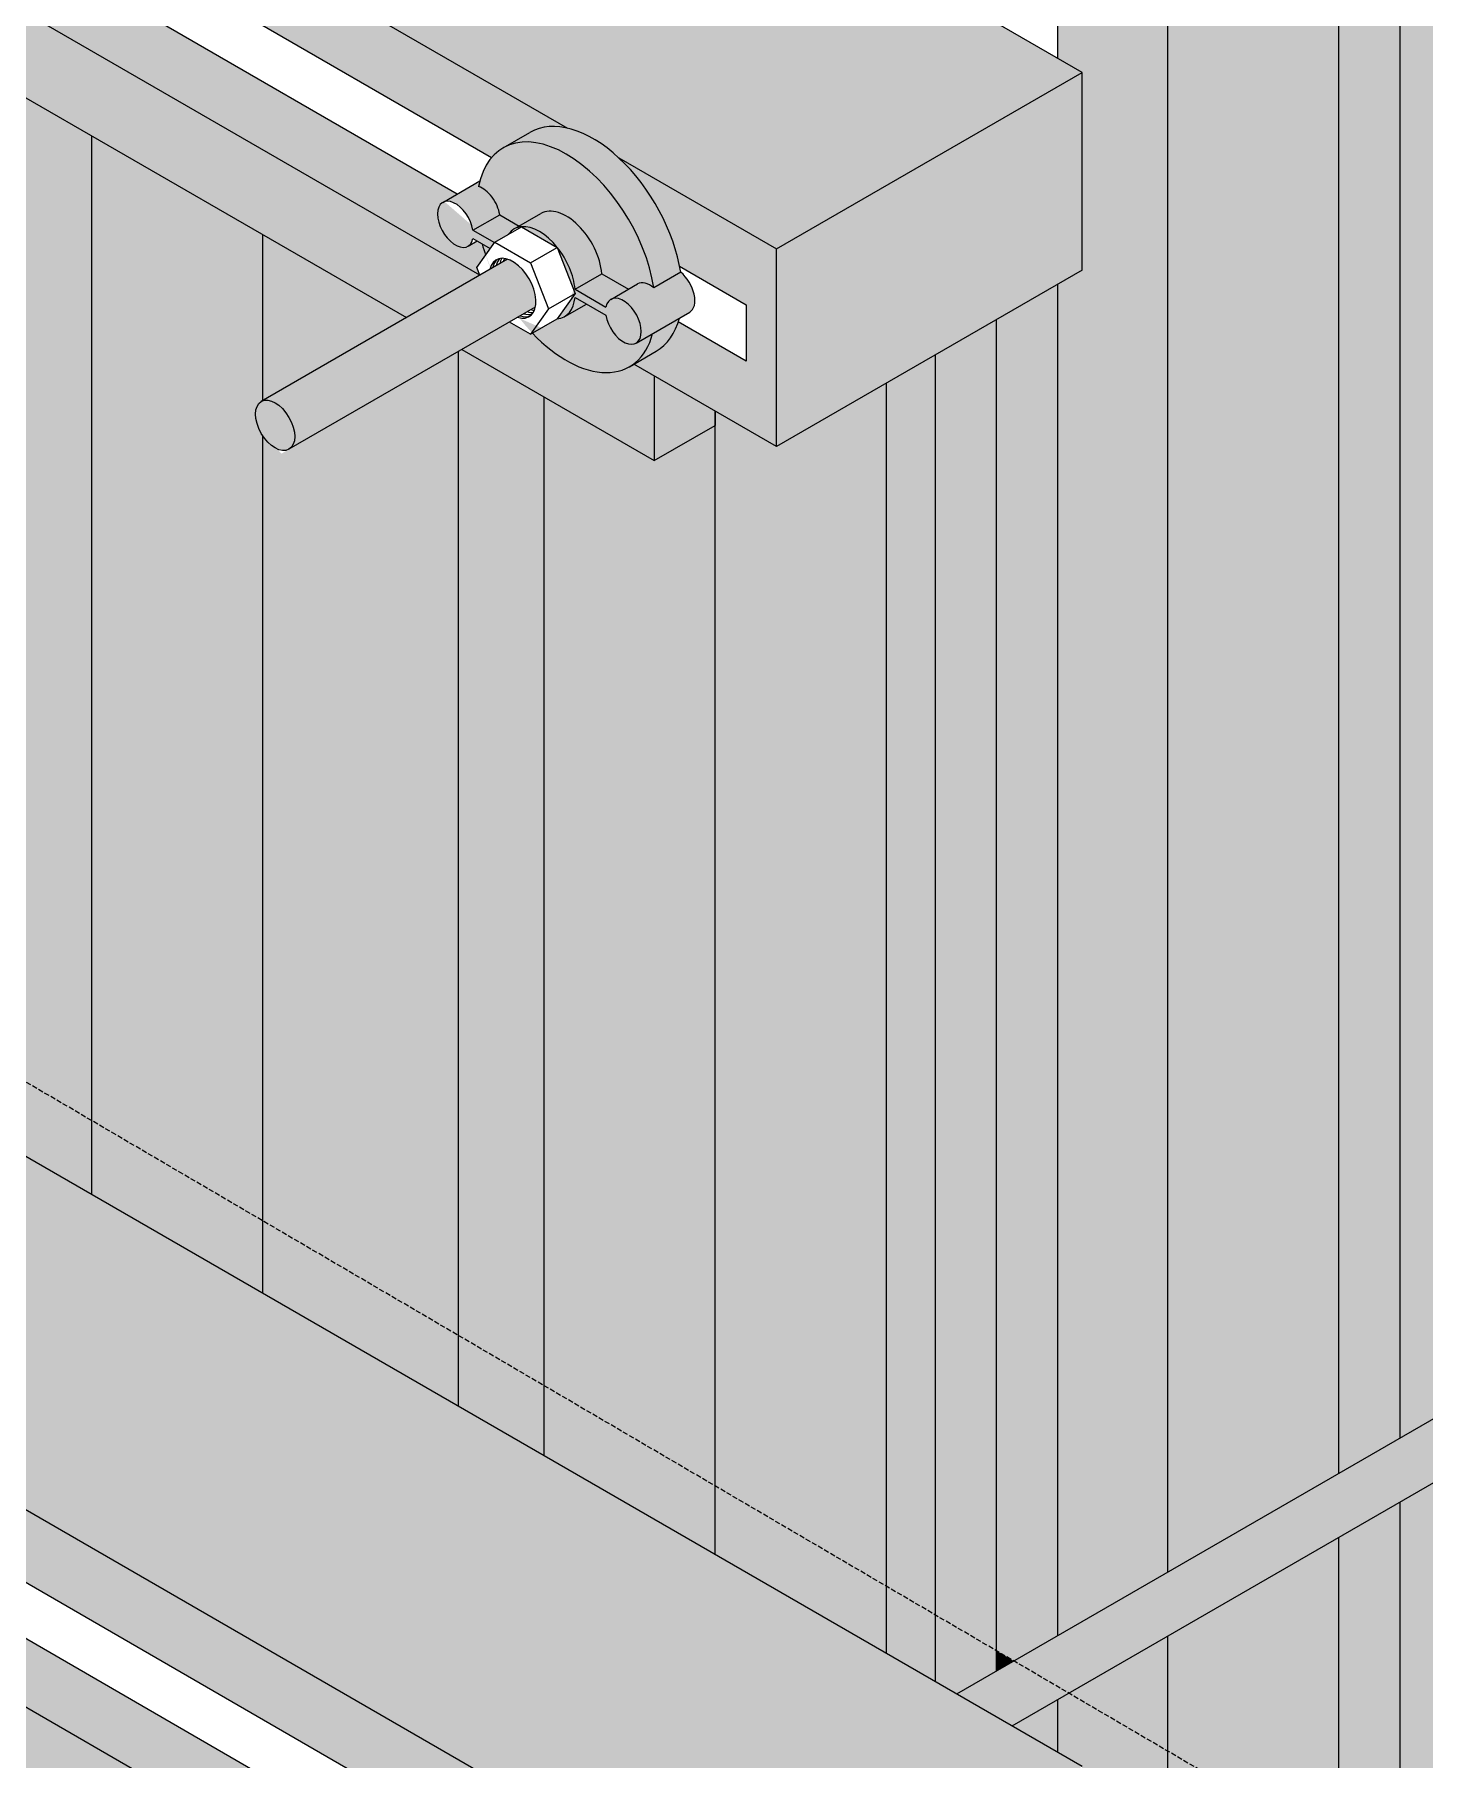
# Model space of a CAD drawing. Extents: x -23436 to 4767, y -3862 to 10024.
# Drawn here: x -14726.9 to -14658, y 8160.1 to 8245.6 of the extents above; entities that cross this region are included whole.
import ezdxf

# ---------------------------------------------------------------- set-up
doc = ezdxf.new("R2010")
doc.units = 0
doc.linetypes.add('CABLIN', pattern=[0.35, 0.25, -0.1])
doc.layers.get('0').update_dxf_attribs({"lineweight": 13})
for name, color, linetype in [('3D.', 254, 'Continuous'), ('Hachura', 252, 'CABLIN'), ('Reaproveitamento', 252, 'Continuous')]:
    doc.layers.add(name, color=color, linetype=linetype)
doc.layers.add('Escora de Viga', color=250, linetype='Continuous', lineweight=20)
doc.layers.add('Madeira', color=100, linetype='Continuous', lineweight=13)

msp = doc.modelspace()

# ---------------------------------------------------------------- hatches: boundary and pattern name
at = {"layer": '3D.'}
h = msp.add_hatch(color=9, dxfattribs=at)
edge = h.paths.add_edge_path()
edge.add_line((-14811.97781591334, 8322.829216161235), (-14827.13326047956, 8314.079216161235))
edge.add_line((-14827.13326047956, 8314.079216161235), (-14819.3119488581, 8309.56357979114))
edge.add_ellipse((-14818.03999373993, 8303.929216161227), major_axis=(-3.132520536443655, 5.425684724873319), ratio=0.5773502691896255, start_angle=298.3144101119618, end_angle=331.68558988805887, ccw=False)
edge.add_ellipse((-14818.03999373993, 8303.929216161227), major_axis=(-3.132520536443655, 5.425684724873319), ratio=0.5773502691896255, start_angle=236.2930856372678, end_angle=298.3144101119618)
edge.add_line((-14816.76803862189, 8308.094852531432), (-14759.90260615847, 8275.263579791137))
edge.add_ellipse((-14758.63065104037, 8269.629216161326), major_axis=(-3.132520536443655, 5.425684724873319), ratio=0.5773502691896255, start_angle=298.3144101119219, end_angle=331.68558988803625, ccw=False)
edge.add_ellipse((-14758.63065104037, 8269.629216161326), major_axis=(-3.132520536443655, 5.425684724873319), ratio=0.5773502691896255, start_angle=236.2930856372692, end_angle=298.3144101119219)
edge.add_line((-14757.35869592197, 8273.794852531531), (-14700.49326345879, 8240.963579791134))
edge.add_ellipse((-14699.22130834057, 8235.329216161337), major_axis=(-3.132520536443655, 5.425684724873319), ratio=0.5773502691896255, start_angle=298.3144101118969, end_angle=331.68558988821826, ccw=False)
edge.add_ellipse((-14699.22130834057, 8235.329216161337), major_axis=(-3.132520536443655, 5.425684724873319), ratio=0.5773502691896255, start_angle=236.2930856372643, end_angle=298.3144101118969)
edge.add_line((-14697.94935322263, 8239.494852531427), (-14690.12804160082, 8234.979216161331))
edge.add_line((-14690.12804160082, 8234.979216161331), (-14674.97259703478, 8243.72921616123))
edge.add_line((-14674.97259703478, 8243.72921616123), (-14811.97781591334, 8322.829216161235))
h = msp.add_hatch(color=9, dxfattribs=at)
edge = h.paths.add_edge_path(flags=17)
edge.add_ellipse((-14758.63065104037, 8269.629216161326), major_axis=(-3.132520536443653, 5.425684724873324), ratio=0.5773502691896261, start_angle=240.0280419755356, end_angle=298.31441011184785, ccw=False)
edge.add_line((-14754.35211008789, 8268.485376481522), (-14704.25255543135, 8239.508628381229))
edge.add_ellipse((-14700.5503242488, 8234.561908469028), major_axis=(3.132520536443653, -5.425684724873324), ratio=0.5773502691896261, start_angle=180.0000000000067, end_angle=191.6896421900221, ccw=False)
edge.add_line((-14703.68284478517, 8239.987593193831), (-14702.35382887723, 8240.75490088614))
edge.add_ellipse((-14699.22130834057, 8235.329216161337), major_axis=(-3.132520536443653, 5.425684724873324), ratio=0.5773502691896261, start_angle=331.6855898881364, end_angle=360, ccw=False)
edge.add_line((-14700.49326345879, 8240.963579791134), (-14757.3586959222, 8273.794852531531))
h = msp.add_hatch(color=9, dxfattribs=at)
edge = h.paths.add_edge_path()
edge.add_ellipse((-14758.63065104037, 8269.629216161326), major_axis=(-3.132520536443653, 5.425684724873324), ratio=0.5773502691896261, start_angle=180.0000000000026, end_angle=208.2575950046181, ccw=False)
edge.add_line((-14755.49813050365, 8264.203531436333), (-14756.60913444597, 8263.562093011426))
edge.add_line((-14756.60913444597, 8263.562093011426), (-14704.83654707515, 8233.67117575613))
edge.add_line((-14704.83654707515, 8233.67117575613), (-14704.83385476111, 8233.672730164531))
edge.add_line((-14704.83385476111, 8233.672730164531), (-14704.98037727574, 8234.050370007333))
edge.add_line((-14704.98037727574, 8234.050370007333), (-14704.54794331147, 8234.665572070126))
edge.add_ellipse((-14700.5503242488, 8234.561908469028), major_axis=(3.132520536443653, -5.425684724873324), ratio=0.5773502691896261, start_angle=244.8768740700738, end_angle=250.5264724854344, ccw=False)
edge.add_line((-14704.71645879665, 8235.227996602322), (-14704.96778390884, 8235.373099223523))
edge.add_line((-14704.96778390884, 8235.373099223523), (-14705.41708589486, 8235.113694600923))
edge.add_ellipse((-14706.04359000236, 8236.198831545817), major_axis=(0.6265041072887299, -1.085136944974663), ratio=0.5773502691896263, start_angle=180.0000000000092, end_angle=360.0000000000328, ccw=False)
edge.add_ellipse((-14706.04359000236, 8236.198831545817), major_axis=(0.6265041072887299, -1.085136944974663), ratio=0.5773502691896263, start_angle=56.536959032794186, end_angle=180.0000000000092, ccw=False)
edge.add_line((-14706.59468742718, 8237.327504559218), (-14705.95805805667, 8237.695062697721))
edge.add_line((-14705.95805805667, 8237.695062697721), (-14754.38838993218, 8265.706360139216))
for color, points in [(256, [(-14656.78606355524, 8258.245296971336), (-14659.21093468597, 8256.845296971429), (-14659.21093468597, 8176.013135351228), (-14656.78606355524, 8177.413135351135)]), (9, [(-14690.12804160082, 8225.179216161328), (-14674.97259703478, 8233.929216161328), (-14674.97259703478, 8243.72921616123), (-14690.12804160082, 8234.979216161331)]), (256, [(-14708.47385377118, 8231.571175756138), (-14715.58918847215, 8235.679216161328), (-14715.58918847215, 8227.463135351138)]), (256, [(-14684.67208155718, 8165.329216161337), (-14682.24721042645, 8163.929216161328), (-14682.24721042645, 8229.72921616123), (-14684.67208155718, 8228.329216161337)]), (8, [(-14636.73689012295, 8185.820692649535), (-14639.47786636146, 8187.406027660212), (-14681.19405355195, 8163.321175756138), (-14678.45062503977, 8161.737256566326)]), (256, [(-14656.78606355524, 8174.245296971336), (-14659.21093468597, 8172.845296971429), (-14659.21093468597, 8092.013135351141), (-14656.78606355524, 8093.413135351135)])]:
    msp.add_hatch(color=color, dxfattribs=at).paths.add_polyline_path(points)
h = msp.add_hatch(color=8, dxfattribs=at)
edge = h.paths.add_edge_path()
edge.add_ellipse((-14699.22130834057, 8235.329216161337), major_axis=(-3.132520536443653, 5.425684724873324), ratio=0.5773502691896261, start_angle=240.0280419755354, end_angle=298.3144101118478)
edge.add_ellipse((-14699.22130834057, 8235.329216161337), major_axis=(-3.132520536443653, 5.425684724873324), ratio=0.5773502691896261, start_angle=298.3144101118478, end_angle=331.6855898881549)
edge.add_ellipse((-14699.22130834057, 8235.329216161337), major_axis=(-3.132520536443653, 5.425684724873324), ratio=0.5773502691896261, start_angle=331.6855898881549, end_angle=360)
edge.add_line((-14702.35382887723, 8240.75490088614), (-14703.68284478517, 8239.987593193831))
edge.add_ellipse((-14700.5503242488, 8234.561908469028), major_axis=(3.132520536443653, -5.425684724873324), ratio=0.5773502691896261, start_angle=56.29308563726602, end_angle=180.0000000000087, ccw=False)
edge.add_line((-14696.20604458883, 8233.05547197271), (-14694.87702868065, 8233.822779665019))
edge.add_ellipse((-14699.22130834057, 8235.329216161337), major_axis=(-3.132520536443653, 5.425684724873324), ratio=0.5773502691896261, start_angle=236.2930856372691, end_angle=240.0280419755354)
h = msp.add_hatch(color=8, dxfattribs=at)
edge = h.paths.add_edge_path()
edge.add_ellipse((-14700.5503242488, 8234.561908469028), major_axis=(3.132520536443657, -5.425684724873324), ratio=0.577350269189626, start_angle=56.29308563726573, end_angle=180.0000000000078)
edge.add_ellipse((-14700.5503242488, 8234.561908469028), major_axis=(3.132520536443657, -5.425684724873324), ratio=0.577350269189626, start_angle=180.0000000000078, end_angle=190.8636130244265)
edge.add_ellipse((-14700.5503242488, 8234.561908469028), major_axis=(3.132520536443657, -5.425684724873324), ratio=0.577350269189626, start_angle=190.8636130244265, end_angle=210.1537718029654)
edge.add_ellipse((-14700.5503242488, 8234.561908469028), major_axis=(3.132520536443657, -5.425684724873324), ratio=0.577350269189626, start_angle=210.1537718029654, end_angle=213.7069143627356)
edge.add_ellipse((-14704.71457409424, 8236.966139238228), major_axis=(0.6265041072887299, -1.085136944974663), ratio=0.5773502691896263, start_angle=56.536959032818515, end_angle=146.7236510024956, ccw=False)
edge.add_line((-14703.84646453826, 8236.669551336921), (-14702.87913855673, 8236.111065421328))
edge.add_line((-14702.87913855685, 8236.111065421328), (-14701.80333246333, 8236.73218235883))
edge.add_ellipse((-14700.5503242488, 8234.561908469028), major_axis=(-1.253008214577459, 2.170273889949326), ratio=0.5773502691896263, start_angle=230.7391704772651, end_angle=359.9999999999937, ccw=False)
edge.add_line((-14698.78718540563, 8233.748575167936), (-14697.46188049689, 8232.983410022034))
edge.add_line((-14697.46188049689, 8232.983410022034), (-14697.01257851064, 8233.242814644722))
edge.add_ellipse((-14696.38607440349, 8232.157677699726), major_axis=(0.6265041072887299, -1.085136944974663), ratio=0.5773502691896263, start_angle=123.27634899746599, end_angle=179.9999999999622, ccw=False)
h = msp.add_hatch(color=9, dxfattribs=at)
edge = h.paths.add_edge_path()
edge.add_line((-14690.12804160082, 8234.979216161331), (-14697.94935322258, 8239.494852531427))
edge.add_ellipse((-14699.22130834057, 8235.329216161337), major_axis=(-3.132520536443653, 5.425684724873324), ratio=0.5773502691896261, start_angle=239.3172613658086, end_angle=298.31441011186763, ccw=False)
edge.add_line((-14694.92884711416, 8234.115950759022), (-14691.62285208634, 8232.20381829022))
edge.add_line((-14691.62285208634, 8232.20381829022), (-14691.62285208634, 8229.403818290217))
edge.add_line((-14691.62285208634, 8229.403818290217), (-14694.99539633306, 8231.35444171903))
edge.add_ellipse((-14699.22130834057, 8235.329216161337), major_axis=(-3.132520536443653, 5.425684724873324), ratio=0.5773502691896261, start_angle=180.0000000000026, end_angle=207.538550056685, ccw=False)
edge.add_line((-14696.08878780396, 8229.903531436432), (-14697.19979174634, 8229.262093011423))
edge.add_line((-14697.19979174634, 8229.262093011423), (-14690.12804160082, 8225.179216161328))
edge.add_line((-14690.12804160082, 8225.179216161328), (-14690.12804160082, 8234.979216161331))
h = msp.add_hatch(color=9, dxfattribs=at)
edge = h.paths.add_edge_path()
edge.add_line((-14811.97781591334, 8238.829216161337), (-14827.13326047956, 8230.079216161337))
edge.add_line((-14827.13326047956, 8230.079216161337), (-14819.3119488581, 8225.563579791227))
edge.add_ellipse((-14818.03999373993, 8219.929216161328), major_axis=(-3.132520536443655, 5.425684724873319), ratio=0.5773502691896255, start_angle=298.314410111809, end_angle=331.6855898885303, ccw=False)
edge.add_line((-14816.76803862177, 8224.09485253133), (-14759.90260615847, 8191.263579791239))
edge.add_ellipse((-14758.63065104037, 8185.629216161326), major_axis=(-3.132520536443655, 5.425684724873319), ratio=0.5773502691896255, start_angle=298.31441011246454, end_angle=331.68558988796275, ccw=False)
edge.add_line((-14757.35869592197, 8189.79485253143), (-14700.49326345879, 8156.963579791134))
edge.add_ellipse((-14699.22130834057, 8151.329216161337), major_axis=(-3.132520536443655, 5.425684724873319), ratio=0.5773502691896255, start_angle=298.314410111809, end_angle=331.68558988796275, ccw=False)
edge.add_line((-14697.94935322258, 8155.494852531325), (-14690.12804160082, 8150.979216161331))
edge.add_line((-14690.12804160082, 8150.979216161331), (-14674.97259703478, 8159.729216161331))
edge.add_line((-14674.97259703478, 8159.729216161331), (-14811.97781591334, 8238.829216161337))
h = msp.add_hatch(color=8, dxfattribs=at)
edge = h.paths.add_edge_path()
edge.add_ellipse((-14704.71457409424, 8236.966139238228), major_axis=(0.6265041072887299, -1.085136944974663), ratio=0.5773502691896263, start_angle=56.53695903281846, end_angle=146.7236510024955)
edge.add_ellipse((-14700.5503242488, 8234.561908469028), major_axis=(3.132520536443653, -5.425684724873324), ratio=0.5773502691896261, start_angle=210.1537718029658, end_angle=213.7069143627355, ccw=False)
edge.add_line((-14704.83248868959, 8238.34491047483), (-14706.67009410968, 8237.283968490827))
edge.add_ellipse((-14706.04359000236, 8236.198831545817), major_axis=(0.6265041072887299, -1.085136944974663), ratio=0.5773502691896263, start_angle=56.53695903280101, end_angle=179.9999999999984, ccw=False)
edge.add_line((-14705.17548044633, 8235.902243644627), (-14703.84646453826, 8236.669551336921))
h = msp.add_hatch(color=8, dxfattribs=at)
edge = h.paths.add_edge_path()
edge.add_ellipse((-14706.04359000236, 8236.198831545817), major_axis=(0.6265041072887299, -1.085136944974663), ratio=0.5773502691896263, start_angle=56.536959032801, end_angle=179.9999999999983)
edge.add_ellipse((-14706.04359000236, 8236.198831545817), major_axis=(0.6265041072887299, -1.085136944974663), ratio=0.5773502691896263, start_angle=179.9999999999983, end_angle=359.9999999999844)
edge.add_ellipse((-14706.04359000236, 8236.198831545817), major_axis=(0.6265041072887299, -1.085136944974663), ratio=0.5773502691896263, start_angle=359.9999999999844, end_angle=393.4630409671918)
edge.add_line((-14705.17548044633, 8235.493012875437), (-14704.31537727577, 8234.99643207832))
edge.add_line((-14704.31537727577, 8234.99643207832), (-14704.11076189125, 8235.287528100338))
edge.add_line((-14704.11076189125, 8235.287528100338), (-14705.17548044633, 8235.902243644627))
h = msp.add_hatch(color=8, dxfattribs=at)
edge = h.paths.add_edge_path()
edge.add_ellipse((-14701.87934015699, 8233.794600776719), major_axis=(1.253008214577459, -2.170273889949326), ratio=0.5773502691896263, start_angle=179.9999999999853, end_angle=194.9999999998886, ccw=False)
edge.add_line((-14703.13234837145, 8235.964874666623), (-14702.87913855685, 8236.111065421328))
edge.add_line((-14702.87913855685, 8236.111065421328), (-14703.84646453826, 8236.669551336921))
edge.add_line((-14703.84646453826, 8236.669551336921), (-14705.17548044633, 8235.902243644627))
edge.add_line((-14705.17548044633, 8235.902243644627), (-14704.11076189125, 8235.287528100222))
edge.add_line((-14704.11076189125, 8235.287528100338), (-14704.09436667048, 8235.310852756624))
edge.add_line((-14704.09436667048, 8235.310852756624), (-14703.41395554157, 8235.703688305222))
h = msp.add_hatch(color=8, dxfattribs=at)
edge = h.paths.add_edge_path()
edge.add_ellipse((-14700.5503242488, 8234.561908469028), major_axis=(-1.253008214577459, 2.170273889949326), ratio=0.5773502691896263, start_angle=230.739170477265, end_angle=359.9999999999937)
edge.add_line((-14701.80333246333, 8236.73218235883), (-14703.13234837145, 8235.964874666623))
edge.add_ellipse((-14701.87934015699, 8233.794600776719), major_axis=(1.253008214577459, -2.170273889949326), ratio=0.5773502691896263, start_angle=165.0000000000357, end_angle=179.9999999999853, ccw=False)
edge.add_ellipse((-14701.87934015699, 8233.794600776719), major_axis=(1.253008214577459, -2.170273889949326), ratio=0.5773502691896263, start_angle=104.99999999998141, end_angle=165.0000000000357, ccw=False)
edge.add_ellipse((-14701.87934015699, 8233.794600776719), major_axis=(1.253008214577459, -2.170273889949326), ratio=0.5773502691896263, start_angle=50.739170477261496, end_angle=104.99999999998141, ccw=False)
edge.add_line((-14700.11620131398, 8232.981267475627), (-14698.78718540586, 8233.748575167936))
h = msp.add_hatch(color=8, dxfattribs=at)
edge = h.paths.add_edge_path(flags=17)
edge.add_ellipse((-14701.87934015699, 8233.794600776719), major_axis=(1.253008214577459, -2.170273889949326), ratio=0.5773502691896263, start_angle=104.9999999999814, end_angle=165.0000000000352)
edge.add_line((-14702.76535076248, 8236.07816044902), (-14700.99332955149, 8235.055083525922))
h = msp.add_hatch(color=8, dxfattribs=at)
edge = h.paths.add_edge_path()
edge.add_ellipse((-14700.5503242488, 8234.561908469028), major_axis=(3.132520536443653, -5.425684724873324), ratio=0.5773502691896261, start_angle=244.8768740700737, end_angle=250.5264724854294)
edge.add_line((-14704.54794331147, 8234.665572070126), (-14704.31537727577, 8234.99643207832))
edge.add_line((-14704.31537727577, 8234.99643207832), (-14704.71645879665, 8235.227996602322))
h = msp.add_hatch(color=8, dxfattribs=at)
edge = h.paths.add_edge_path()
edge.add_ellipse((-14697.7150903115, 8231.39037000733), major_axis=(0.6265041072887299, -1.085136944974663), ratio=0.5773502691896263, start_angle=360.0000000000088, end_angle=539.9999999999844)
edge.add_ellipse((-14697.7150903115, 8231.39037000733), major_axis=(0.6265041072887299, -1.085136944974663), ratio=0.5773502691896263, start_angle=539.9999999999844, end_angle=573.4630409671951)
edge.add_line((-14698.58319986759, 8232.096188677928), (-14700.11620131398, 8232.981267475627))
edge.add_ellipse((-14701.87934015699, 8233.794600776719), major_axis=(1.253008214577459, -2.170273889949326), ratio=0.5773502691896263, start_angle=50.73917047726147, end_angle=104.9999999999814)
edge.add_line((-14700.99332955149, 8235.055083525922), (-14700.10731894606, 8232.771523853635))
edge.add_line((-14700.10731894606, 8232.771523853635), (-14700.99332955149, 8231.511041104228))
edge.add_ellipse((-14701.87934015699, 8233.794600776719), major_axis=(1.253008214577459, -2.170273889949326), ratio=0.5773502691896263, start_angle=345.0000000000186, end_angle=359.9999999999965)
edge.add_ellipse((-14701.87934015699, 8233.794600776719), major_axis=(1.253008214577459, -2.170273889949326), ratio=0.5773502691896263, start_angle=359.9999999999965, end_angle=399.2608295227279)
edge.add_line((-14700.11620131398, 8232.572036706335), (-14698.58319986759, 8231.686957908636))
edge.add_ellipse((-14697.7150903115, 8231.39037000733), major_axis=(0.6265041072887299, -1.085136944974663), ratio=0.5773502691896263, start_angle=236.5369590328147, end_angle=360.0000000000088)
h = msp.add_hatch(color=8, dxfattribs=at)
edge = h.paths.add_edge_path()
edge.add_ellipse((-14703.20835606488, 8233.027293084322), major_axis=(-0.814455339475351, 1.410678028467063), ratio=0.577350269189626, start_angle=212.6368975034518, end_angle=327.3631024963071)
edge.add_line((-14703.45496667917, 8234.46883156973), (-14715.66882781767, 8227.417155553734))
edge.add_ellipse((-14714.9829706895, 8226.229216161331), major_axis=(-0.6858571279792418, 1.187939392393313), ratio=0.5773502691896261, start_angle=180.0000000000008, end_angle=360.0000000000008, ccw=False)
edge.add_line((-14714.29711356167, 8225.041276768929), (-14702.08325242305, 8232.092952784924))
h = msp.add_hatch(color=8, dxfattribs=at)
edge = h.paths.add_edge_path()
edge.add_line((-14699.55052584877, 8232.245443824317), (-14700.11620131346, 8232.572036706335))
edge.add_ellipse((-14701.87934015699, 8233.794600776719), major_axis=(1.253008214577459, -2.170273889949326), ratio=0.5773502691896263, start_angle=359.9999999999969, end_angle=399.2608295227278, ccw=False)
edge.add_line((-14700.62633194246, 8231.624326886626), (-14699.550525849, 8232.245443824317))
h = msp.add_hatch(color=8, dxfattribs=at)
edge = h.paths.add_edge_path()
edge.add_line((-14697.46188049689, 8232.983410022034), (-14698.78718540586, 8233.748575167936))
edge.add_line((-14698.78718540563, 8233.748575167936), (-14700.11620131346, 8232.981267475627))
edge.add_line((-14700.11620131398, 8232.981267475627), (-14698.58319986759, 8232.096188677928))
edge.add_ellipse((-14697.7150903115, 8231.39037000733), major_axis=(0.6265041072887299, -1.085136944974663), ratio=0.5773502691896263, start_angle=539.9999999999843, end_angle=573.4630409671953, ccw=False)
edge.add_line((-14698.34159441876, 8232.475506952427), (-14697.46188049689, 8232.983410022034))
h = msp.add_hatch(color=8, dxfattribs=at)
edge = h.paths.add_edge_path()
edge.add_ellipse((-14695.05705849513, 8232.924985392036), major_axis=(-0.6265041072887299, 1.085136944974663), ratio=0.5773502691896263, start_angle=180.0000000000127, end_angle=303.2763489974697)
edge.add_line((-14694.87702868065, 8233.822779665019), (-14696.20604458883, 8233.05547197271))
edge.add_ellipse((-14696.38607440349, 8232.157677699726), major_axis=(0.6265041072887299, -1.085136944974663), ratio=0.5773502691896263, start_angle=123.276348997466, end_angle=179.9999999999621)
edge.add_line((-14697.01257851064, 8233.242814644722), (-14698.34159441876, 8232.475506952427))
edge.add_ellipse((-14697.7150903115, 8231.39037000733), major_axis=(0.6265041072887299, -1.085136944974663), ratio=0.5773502691896263, start_angle=360.00000000000887, end_angle=539.9999999999843, ccw=False)
edge.add_line((-14697.08858620423, 8230.305233062421), (-14694.43055438787, 8231.839848447127))
h = msp.add_hatch(color=8, dxfattribs=at)
edge = h.paths.add_edge_path()
edge.add_ellipse((-14697.7150903115, 8231.39037000733), major_axis=(0.6265041072887299, -1.085136944974663), ratio=0.5773502691896263, start_angle=236.536959032815, end_angle=360.00000000000887, ccw=False)
edge.add_line((-14698.58319986759, 8231.686957908636), (-14699.550525849, 8232.245443824317))
edge.add_line((-14699.55052584877, 8232.245443824317), (-14700.62633194217, 8231.624326886626))
edge.add_ellipse((-14701.87934015699, 8233.794600776719), major_axis=(1.253008214577459, -2.170273889949326), ratio=0.5773502691896263, start_angle=345.00000000001864, end_angle=359.9999999999969, ccw=False)
edge.add_line((-14700.99332955149, 8231.511041104228), (-14702.22927194905, 8230.797469428422))
edge.add_ellipse((-14700.5503242488, 8234.561908469028), major_axis=(3.132520536443653, -5.425684724873324), ratio=0.5773502691896261, start_angle=292.7288384360552, end_angle=360.0000000000081)
edge.add_ellipse((-14700.5503242488, 8234.561908469028), major_axis=(3.132520536443653, -5.425684724873324), ratio=0.5773502691896261, start_angle=360.0000000000081, end_angle=390.1537718029654)
edge.add_line((-14696.26815980808, 8230.778906463123), (-14697.08858620423, 8230.305233062421))
h = msp.add_hatch(color=8, dxfattribs=at)
edge = h.paths.add_edge_path()
edge.add_ellipse((-14699.22130834057, 8235.329216161337), major_axis=(-3.132520536443653, 5.425684724873324), ratio=0.5773502691896261, start_angle=180.0000000000025, end_angle=208.2575950046177)
edge.add_ellipse((-14699.22130834057, 8235.329216161337), major_axis=(-3.132520536443653, 5.425684724873324), ratio=0.5773502691896261, start_angle=208.2575950046177, end_angle=210.1537718029698)
edge.add_line((-14694.93914389996, 8231.546214155433), (-14696.26815980808, 8230.778906463036))
edge.add_ellipse((-14700.5503242488, 8234.561908469028), major_axis=(3.132520536443653, -5.425684724873324), ratio=0.5773502691896261, start_angle=360.00000000000813, end_angle=390.1537718029655, ccw=False)
edge.add_line((-14697.21562769388, 8229.271235899827), (-14697.19979174646, 8229.262093011423))
edge.add_line((-14697.19979174634, 8229.262093011423), (-14696.08878780396, 8229.903531436432))
h = msp.add_hatch(color=256, dxfattribs=at)
edge = h.paths.add_edge_path()
edge.add_line((-14705.88970394987, 8229.895296971432), (-14714.66459425243, 8224.829111692934))
edge.add_ellipse((-14714.9829706895, 8226.229216161331), major_axis=(-0.6858571279792418, 1.187939392393313), ratio=0.577350269189626, start_angle=96.31781254662093, end_angle=180.0000000000026, ccw=False)
edge.add_line((-14715.58918847215, 8225.704916441524), (-14715.58918847215, 8183.179216161227))
edge.add_line((-14715.58918847215, 8183.179216161227), (-14705.88970394987, 8177.579216161337))
edge.add_line((-14705.88970394987, 8177.579216161337), (-14705.88970394987, 8229.895296971432))
h = msp.add_hatch(color=8, dxfattribs=at)
edge = h.paths.add_edge_path()
edge.add_ellipse((-14714.9829706895, 8226.229216161331), major_axis=(-0.6858571279792418, 1.187939392393313), ratio=0.5773502691896261, start_angle=180.0000000000007, end_angle=360.0000000000007)
edge.add_ellipse((-14714.9829706895, 8226.229216161331), major_axis=(-0.6858571279792418, 1.187939392393313), ratio=0.5773502691896261, start_angle=8.194332370608354e-13, end_angle=180.0000000000007)
h = msp.add_hatch(color=9, dxfattribs=at)
edge = h.paths.add_edge_path(flags=17)
edge.add_ellipse((-14758.63065104037, 8185.629216161326), major_axis=(-3.132520536443653, 5.425684724873324), ratio=0.5773502691896261, start_angle=240.0280419755315, end_angle=298.31441011184785, ccw=False)
edge.add_line((-14754.35211008789, 8184.485376481522), (-14704.25255543135, 8155.508628381331))
edge.add_ellipse((-14700.5503242488, 8150.561908469028), major_axis=(3.132520536443653, -5.425684724873324), ratio=0.5773502691896261, start_angle=179.9999999999923, end_angle=191.6896421899991, ccw=False)
edge.add_line((-14703.68284478517, 8155.987593193831), (-14702.35382887723, 8156.754900886228))
edge.add_ellipse((-14699.22130834057, 8151.329216161337), major_axis=(-3.132520536443653, 5.425684724873324), ratio=0.5773502691896261, start_angle=331.68558988815494, end_angle=360, ccw=False)
edge.add_line((-14700.49326345879, 8156.963579791134), (-14757.3586959222, 8189.79485253143))
h = msp.add_hatch(color=9, dxfattribs=at)
edge = h.paths.add_edge_path()
edge.add_ellipse((-14758.63065104037, 8185.629216161326), major_axis=(-3.132520536443653, 5.425684724873324), ratio=0.5773502691896261, start_angle=179.9999999999975, end_angle=208.2575950046181, ccw=False)
edge.add_line((-14755.49813050365, 8180.203531436435), (-14756.60913444597, 8179.562093011426))
edge.add_line((-14756.60913444597, 8179.562093011426), (-14704.83654707515, 8149.671175756232))
edge.add_line((-14704.83654707515, 8149.671175756232), (-14704.83385476111, 8149.672730164531))
edge.add_line((-14704.83385476111, 8149.672730164531), (-14704.98037727574, 8150.05037000742))
edge.add_line((-14704.98037727574, 8150.05037000742), (-14704.54794331147, 8150.665572070213))
edge.add_ellipse((-14700.5503242488, 8150.561908469028), major_axis=(3.132520536443653, -5.425684724873324), ratio=0.5773502691896261, start_angle=244.8768740700716, end_angle=250.5264724854313, ccw=False)
edge.add_line((-14704.71645879665, 8151.227996602322), (-14704.96778390884, 8151.37309922364))
edge.add_line((-14704.96778390884, 8151.37309922364), (-14705.41708589486, 8151.113694600923))
edge.add_ellipse((-14706.04359000236, 8152.198831545817), major_axis=(0.6265041072887299, -1.085136944974663), ratio=0.5773502691896263, start_angle=180.0000000000092, end_angle=360.00000000003666, ccw=False)
edge.add_line((-14706.67009410968, 8153.283968490827), (-14705.95805805667, 8153.69506269762))
edge.add_line((-14705.95805805667, 8153.69506269762), (-14754.38838993218, 8181.70636013942))
at = {"layer": 'Reaproveitamento', "true_color": 0xf26722}
h = msp.add_hatch(color=30, dxfattribs=at)
h.dxf.hatch_style = 1
edge = h.paths.add_edge_path()
edge.add_line((-14756.60913444591, 8263.562093011395), (-14756.82713179405, 8263.436232183803))
edge.add_ellipse((-14759.95966694826, 8268.86190846903), major_axis=(3.132520536443653, -5.42568472487332), ratio=0.5773502691896256, start_angle=292.7288384360551, end_angle=360.00026736849554, ccw=False)
edge.add_line((-14761.63861464856, 8265.097469428447), (-14761.73168815918, 8265.043733412038))
edge.add_line((-14761.73168815918, 8265.043733412038), (-14762.78059989313, 8265.649322883952))
edge.add_line((-14762.78059989313, 8265.649322883952), (-14765.13976795871, 8264.287256566282))
edge.add_line((-14765.13976795871, 8264.287256566282), (-14708.47385377118, 8231.571175756138))
edge.add_line((-14708.47385377118, 8231.571175756138), (-14704.83654707522, 8233.67117575617))
edge.add_line((-14704.83654707522, 8233.67117575617), (-14756.60913444591, 8263.562093011395))
h = msp.add_hatch(color=30, dxfattribs=at)
h.dxf.hatch_style = 1
h.paths.add_polyline_path([(-14659.21093468597, 8256.845296971256), (-14662.24202359917, 8255.095296971258), (-14662.24202359917, 8174.263135351101), (-14659.21093468597, 8176.013135351084)])
h = msp.add_hatch(color=30, dxfattribs=at)
h.dxf.hatch_style = 1
h.paths.add_polyline_path([(-14662.24202359917, 8255.095296971258), (-14670.72907255615, 8250.19529697127), (-14670.72907255615, 8169.36313535115), (-14662.24202359917, 8174.263135351101)])
h = msp.add_hatch(color=30, dxfattribs=at)
h.dxf.hatch_style = 1
h.paths.add_polyline_path([(-14670.72907255615, 8250.19529697127), (-14676.18503260009, 8247.045296971179), (-14676.18503260009, 8244.429216161236), (-14674.97259703478, 8243.72921616123), (-14674.97259703478, 8233.929216161328), (-14676.18503260009, 8233.229216161315), (-14676.18503260009, 8166.213135351085), (-14670.72907255615, 8169.36313535115)])
h = msp.add_hatch(color=30, dxfattribs=at)
h.dxf.hatch_style = 1
h.paths.add_polyline_path([(-14724.07623742924, 8240.579216161144), (-14728.31976190775, 8243.029216161134), (-14728.31976190775, 8194.241806766953), (-14724.07623742924, 8191.75504470837)])
h = msp.add_hatch(color=30, dxfattribs=at)
h.dxf.hatch_style = 1
edge = h.paths.add_edge_path()
edge.add_ellipse((-14714.9829706895, 8226.229216161331), major_axis=(-0.6858571279792407, 1.187939392393315), ratio=0.577350269189626, start_angle=0, end_angle=96.31781254618221, ccw=False)
edge.add_line((-14715.58918847215, 8227.482142410789), (-14715.58918847215, 8235.679216161128))
edge.add_line((-14715.58918847215, 8235.679216161128), (-14724.07623742924, 8240.579216161144))
edge.add_line((-14724.07623742924, 8240.579216161144), (-14724.07623742924, 8191.75504470837))
edge.add_line((-14724.07623742924, 8191.75504470837), (-14715.58918847215, 8186.78152059117))
edge.add_line((-14715.58918847215, 8186.78152059117), (-14715.58918847215, 8225.704916441562))
h = msp.add_hatch(color=30, dxfattribs=at)
h.dxf.hatch_style = 1
h.paths.add_polyline_path([(-14676.18503260009, 8233.229216161315), (-14679.21612151318, 8231.479216161382), (-14679.21612151318, 8165.46641723173), (-14678.35372402096, 8164.961040775454), (-14676.18503260009, 8166.213135351085)])
h = msp.add_hatch(color=30, dxfattribs=at)
h.dxf.hatch_style = 1
edge = h.paths.add_edge_path()
edge.add_line((-14696.19021942747, 8228.679216161365), (-14697.1997917463, 8229.262093011397))
edge.add_line((-14697.1997917463, 8229.262093011397), (-14697.3711947468, 8229.163133442938))
edge.add_ellipse((-14700.5503242488, 8234.561908469028), major_axis=(3.132520536443653, -5.42568472487332), ratio=0.5773502691896256, start_angle=292.7288384360546, end_angle=390.15377180296014, ccw=False)
edge.add_line((-14702.22927194904, 8230.797469428382), (-14702.32234545956, 8230.743733412035))
edge.add_line((-14702.32234545956, 8230.743733412035), (-14703.37125719353, 8231.349322883996))
edge.add_line((-14703.37125719353, 8231.349322883996), (-14705.73042525907, 8229.987256566335))
edge.add_line((-14705.73042525907, 8229.987256566335), (-14696.19021942747, 8224.47921616123))
edge.add_line((-14696.19021942747, 8224.47921616123), (-14696.19021942747, 8228.679216161365))
h = msp.add_hatch(color=30, dxfattribs=at)
h.dxf.hatch_style = 1
h.paths.add_polyline_path([(-14679.21612151318, 8231.479216161382), (-14682.24721042645, 8229.729216161348), (-14682.24721042645, 8167.242675845027), (-14679.21612151318, 8165.46641723173)])
h = msp.add_hatch(color=30, dxfattribs=at)
h.dxf.hatch_style = 1
h.paths.add_polyline_path([(-14701.6461794713, 8227.62921616128), (-14705.73042525907, 8229.987256566335), (-14705.88970394987, 8229.89529697133), (-14705.88970394987, 8181.097493028719), (-14701.6461794713, 8178.610730970102)])
h = msp.add_hatch(color=30, dxfattribs=at)
h.dxf.hatch_style = 1
h.paths.add_polyline_path([(-14696.19021942747, 8228.679216161365), (-14696.19021942747, 8224.47921616123), (-14693.15913051426, 8226.229216161331), (-14693.15913051426, 8226.929216161414)])
h = msp.add_hatch(color=30, dxfattribs=at)
h.dxf.hatch_style = 1
h.paths.add_polyline_path([(-14684.67208155718, 8228.329216161255), (-14690.12804160082, 8225.179216161328), (-14693.15913051426, 8226.929216161414), (-14693.15913051426, 8226.229216161331), (-14693.15913051426, 8173.637206852936), (-14684.67208155718, 8168.663682735734)])
h = msp.add_hatch(color=30, dxfattribs=at)
h.dxf.hatch_style = 1
h.paths.add_polyline_path([(-14693.15913051426, 8226.229216161331), (-14696.19021942747, 8224.47921616123), (-14701.6461794713, 8227.62921616128), (-14701.6461794713, 8178.610730970102), (-14693.15913051426, 8173.637206852936)])
h = msp.add_hatch(color=30, dxfattribs=at)
h.dxf.hatch_style = 1
h.paths.add_polyline_path([(-14728.31976190775, 8194.241806766953), (-14728.31976190775, 8190.52921616128), (-14724.07623742924, 8188.079216161294), (-14724.07623742924, 8191.75504470837)])
h = msp.add_hatch(color=30, dxfattribs=at)
h.dxf.hatch_style = 1
h.paths.add_polyline_path([(-14724.07623742924, 8191.75504470837), (-14724.07623742924, 8188.079216161294), (-14715.58918847215, 8183.179216161287), (-14715.58918847215, 8186.78152059117)])
h = msp.add_hatch(color=30, dxfattribs=at)
h.dxf.hatch_style = 1
edge = h.paths.add_edge_path()
edge.add_line((-14756.60913444593, 8179.562093011402), (-14756.82714641237, 8179.436223743916))
edge.add_ellipse((-14759.95966694826, 8184.861908469031), major_axis=(3.132520536443653, -5.42568472487332), ratio=0.5773502691896256, start_angle=292.7288384360546, end_angle=359.9999999974425, ccw=False)
edge.add_line((-14761.63861464849, 8181.097469428381), (-14761.73168815918, 8181.043733411921))
edge.add_line((-14761.73168815918, 8181.043733411921), (-14762.78059989329, 8181.649322883946))
edge.add_line((-14762.78059989329, 8181.649322883946), (-14769.98951022, 8177.487256566379))
edge.add_line((-14769.98951022, 8177.487256566379), (-14713.32359603225, 8144.771175756243))
edge.add_line((-14713.32359603225, 8144.771175756243), (-14704.8365470752, 8149.671175756266))
edge.add_line((-14704.8365470752, 8149.671175756266), (-14756.60913444593, 8179.562093011402))
h = msp.add_hatch(color=30, dxfattribs=at)
h.dxf.hatch_style = 1
h.paths.add_polyline_path([(-14701.6461794713, 8178.610730970102), (-14705.88970394987, 8181.097493028719), (-14705.88970394987, 8177.579216161343), (-14701.6461794713, 8175.129216161322)])
h = msp.add_hatch(color=30, dxfattribs=at)
h.dxf.hatch_style = 1
h.paths.add_polyline_path([(-14693.15913051426, 8173.637206852936), (-14701.6461794713, 8178.610730970102), (-14701.6461794713, 8175.129216161322), (-14693.15913051426, 8170.22921616135)])
h = msp.add_hatch(color=30, dxfattribs=at)
h.dxf.hatch_style = 1
h.paths.add_polyline_path([(-14693.15913051426, 8173.637206852936), (-14693.15913051426, 8170.22921616135), (-14684.67208155718, 8165.329216161343), (-14684.67208155718, 8168.663682735734)])
h = msp.add_hatch(color=30, dxfattribs=at)
h.dxf.hatch_style = 1
h.paths.add_polyline_path([(-14659.21093468597, 8172.845296971256), (-14662.24202359917, 8171.095296971271), (-14662.24202359917, 8155.519368997431), (-14659.21093468597, 8153.743110384168)])
h = msp.add_hatch(color=30, dxfattribs=at)
h.dxf.hatch_style = 1
h.paths.add_polyline_path([(-14662.24202359917, 8171.095296971271), (-14670.72907255615, 8166.195296971322), (-14670.72907255615, 8160.492893114564), (-14662.24202359917, 8155.519368997431)])
h = msp.add_hatch(color=30, dxfattribs=at)
h.dxf.hatch_style = 1
h.paths.add_polyline_path([(-14679.21612151318, 8165.46641723173), (-14682.24721042645, 8167.242675845027), (-14682.24721042645, 8163.929216161265), (-14681.19405355184, 8163.321175756208), (-14679.21612151318, 8164.463135351167)])
h = msp.add_hatch(color=30, dxfattribs=at)
h.dxf.hatch_style = 1
h.paths.add_polyline_path([(-14679.21612151318, 8165.46641723173), (-14679.21612151318, 8164.463135351167), (-14678.35372402096, 8164.961040775454)])
h = msp.add_hatch(color=30, dxfattribs=at)
h.dxf.hatch_style = 1
h.paths.add_polyline_path([(-14670.72907255615, 8166.195296971322), (-14675.63072470494, 8163.365326783727), (-14670.72907255615, 8160.492893114564)])
h = msp.add_hatch(color=30, dxfattribs=at)
h.dxf.hatch_style = 1
h.paths.add_polyline_path([(-14676.18503260009, 8163.045296971255), (-14678.45062503983, 8161.737256566295), (-14676.18503260009, 8160.429216161338)])
h = msp.add_hatch(color=30, dxfattribs=at)
h.dxf.hatch_style = 1
h.paths.add_polyline_path([(-14670.72907255615, 8160.492893114564), (-14675.63072470494, 8163.365326783727), (-14676.18503260009, 8163.045296971255), (-14676.18503260009, 8160.429216161338), (-14674.97259703478, 8159.729216161331), (-14674.97259703478, 8149.929216161328), (-14676.18503260009, 8149.229216161315), (-14676.18503260009, 8082.213135351161), (-14670.72907255615, 8085.363135351216)])
h = msp.add_hatch(color=30, dxfattribs=at)
h.dxf.hatch_style = 1
h.paths.add_polyline_path([(-14662.24202359917, 8155.519368997431), (-14670.72907255615, 8160.492893114564), (-14670.72907255615, 8085.363135351216), (-14662.24202359917, 8090.263135351148)])

# ---------------------------------------------------------------- linework, layer by layer
for centre, major_axis, ratio, start_param, end_param in [((-14700.5503242488, 8234.561908469028), (3.132520536443652, -5.425684724873317), 0.5773502691896255, 0.982499690477442, 3.729889289907246), ((-14699.22130834057, 8235.329216161337), (-3.132520536443652, 5.425684724873317), 0.5773502691896255, 4.124092344067186, 6.283185307179584), ((-14706.04359000236, 8236.198831545817), (0.6265041072887306, -1.085136944974657), 0.5773502691896263, 0.9867560841874085, 6.867225549786954), ((-14704.71457409424, 8236.966139238228), (0.6265041072887306, -1.085136944974657), 0.5773502691896263, 0.9867560841879556, 2.560810800541168), ((-14700.5503242488, 8234.561908469028), (-1.253008214577459, 2.170273889949323), 0.5773502691896263, 4.027158238148754, 6.283185307179912), ((-14701.87934015699, 8233.794600776719), (1.253008214577459, -2.170273889949323), 0.5773502691896263, 2.879793265791122, 3.403392041387227), ((-14701.87934015699, 8233.794600776719), (1.253008214577459, -2.170273889949323), 0.5773502691896263, 1.83259571459385, 2.879793265791122), ((-14700.5503242488, 8234.561908469028), (3.132520536443652, -5.425684724873317), 0.5773502691896255, 4.273907714514312, 4.372511808277811), ((-14701.87934015699, 8233.794600776719), (1.253008214577459, -2.170273889949323), 0.5773502691896263, 0.885565584558962, 1.83259571459385), ((-14703.20835606488, 8233.027293084322), (-0.8144553394753492, 1.410678028467061), 0.577350269189626, 2.571971334518943, 6.85280662625438), ((-14703.07545447427, 8233.104023853522), (-0.8144553394753492, 1.410678028467061), 0.577350269189626, 0.0816800368335858, 0.5696213190747949), ((-14702.89825235314, 8233.206331545824), (-0.8144553394753492, 1.410678028467061), 0.577350269189626, 0.1915440191786462, 0.5696213190747949), ((-14702.72105023208, 8233.308639238227), (-0.8144553394753492, 1.410678028467061), 0.577350269189626, 0.3038128047375267, 0.5696213190747949), ((-14702.54384811108, 8233.410946930528), (-0.8144553394753492, 1.410678028467061), 0.577350269189626, 0.4202034580508935, 0.5696213190745608), ((-14702.36664598995, 8233.513254622829), (-0.8144553394753492, 1.410678028467061), 0.577350269189626, 0.5430292918184023, 0.5696213190751822), ((-14696.38607440349, 8232.157677699726), (0.6265041072887306, -1.085136944974657), 0.5773502691896263, 2.151578179844065, 3.141592653589133), ((-14695.05705849513, 8232.924985392036), (-0.6265041072887306, 1.085136944974657), 0.5773502691896263, 3.141592653590011, 5.293170833433793), ((-14701.87934015699, 8233.794600776719), (1.253008214577459, -2.170273889949323), 0.5773502691896263, 6.021385919380628, 6.96841604941555), ((-14697.7150903115, 8231.39037000733), (0.6265041072887306, -1.085136944974657), 0.5773502691896263, 4.128348737777443, 10.00881820337619), ((-14703.07545447427, 8233.104023853522), (-0.8144553394753492, 1.410678028467061), 0.577350269189626, 2.571971334518943, 3.059912616756544), ((-14702.89825235314, 8233.206331545824), (-0.8144553394753492, 1.410678028467061), 0.577350269189626, 2.571971334518138, 2.950048634410677), ((-14702.72105023208, 8233.308639238227), (-0.8144553394753492, 1.410678028467061), 0.577350269189626, 2.571971334518943, 2.837779848852053), ((-14702.54384811108, 8233.410946930528), (-0.8144553394753492, 1.410678028467061), 0.577350269189626, 2.571971334518943, 2.721389195538536), ((-14702.36664598995, 8233.513254622829), (-0.8144553394753492, 1.410678028467061), 0.577350269189626, 2.571971334518138, 2.598563361771272), ((-14699.22130834057, 8235.329216161337), (-3.132520536443652, 5.425684724873317), 0.5773502691896255, 3.141592653589836, 3.667875253446643), ((-14700.5503242488, 8234.561908469028), (3.132520536443652, -5.425684724873317), 0.5773502691896255, 5.109082046247681, 6.809467907036267)]:
    msp.add_ellipse(centre, major_axis=major_axis, ratio=ratio, start_param=start_param, end_param=end_param)
msp.add_ellipse((-14714.9829706895, 8226.229216161331), major_axis=(-0.6858571279792407, 1.187939392393315), ratio=0.577350269189626)
at = {"layer": 'Escora de Viga', "extrusion": (-1e-16, 0.8164965809277257, 0.5773502691896264)}
for p, q in [((-14674.97259703478, 8243.72921616123), (-14811.97781591334, 8322.829216161235)), ((-14757.35869592197, 8273.794852531531), (-14700.49326345879, 8240.963579791134)), ((-14754.35211008789, 8268.485376481522), (-14704.25255543135, 8239.508628381229)), ((-14705.95805805667, 8237.695062697721), (-14754.38838993218, 8265.706360139216)), ((-14704.83654707515, 8233.67117575613), (-14756.60913444597, 8263.562093011426)), ((-14659.21093468597, 8176.013135351228), (-14659.21093468597, 8256.845296971429)), ((-14659.21093468597, 8176.013135351228), (-14659.21093468597, 8256.845296971429)), ((-14690.12804160082, 8234.979216161331), (-14674.97259703478, 8243.72921616123)), ((-14674.97259703478, 8233.929216161328), (-14674.97259703478, 8243.72921616123)), ((-14703.68284478517, 8239.987593193831), (-14702.35382887723, 8240.75490088614)), ((-14697.94935322263, 8239.494852531427), (-14690.12804160082, 8234.979216161331)), ((-14674.97259703478, 8159.729216161331), (-14811.97781591334, 8238.829216161337)), ((-14706.67009410956, 8237.283968490827), (-14704.83248868959, 8238.34491047483)), ((-14705.17548044633, 8235.902243644627), (-14703.84646453826, 8236.669551336921)), ((-14703.84646453826, 8236.669551336921), (-14702.87913855685, 8236.111065421328)), ((-14703.13234837145, 8235.964874666623), (-14701.80333246333, 8236.73218235883)), ((-14705.17548044633, 8235.902243644627), (-14704.11076189125, 8235.287528100338)), ((-14704.09436667048, 8235.310852756624), (-14702.76535076248, 8236.07816044902)), ((-14702.76535076248, 8236.07816044902), (-14700.99332955149, 8235.055083525922)), ((-14705.41708589486, 8235.113694600923), (-14704.96778390884, 8235.373099223523)), ((-14705.17548044633, 8235.493012875437), (-14704.31537727577, 8234.99643207832)), ((-14704.98037727574, 8234.050370007333), (-14704.09436667048, 8235.310852756624)), ((-14704.09436667048, 8235.310852756624), (-14702.32234545956, 8234.28777583351)), ((-14702.32234545956, 8234.28777583351), (-14700.99332955149, 8235.055083525922)), ((-14700.99332955149, 8235.055083525922), (-14700.10731894606, 8232.771523853635)), ((-14690.12804160082, 8225.179216161328), (-14690.12804160082, 8234.979216161331)), ((-14703.45496667917, 8234.46883156973), (-14715.66882781744, 8227.417155553734)), ((-14704.83385476111, 8233.672730164531), (-14704.98037727574, 8234.050370007333)), ((-14702.32234545956, 8234.28777583351), (-14701.43633485418, 8232.004216161326)), ((-14694.92884711416, 8234.115950759022), (-14691.62285208634, 8232.20381829022)), ((-14674.97259703478, 8233.929216161328), (-14690.12804160082, 8225.179216161328)), ((-14700.11620131398, 8232.981267475627), (-14698.78718540563, 8233.748575167936)), ((-14698.78718540563, 8233.748575167936), (-14697.46188049689, 8232.983410022034)), ((-14698.34159441876, 8232.475506952427), (-14697.01257851064, 8233.242814644722)), ((-14694.87702868065, 8233.822779665019), (-14696.20604458883, 8233.05547197271)), ((-14701.43633485418, 8232.004216161326), (-14700.10731894606, 8232.771523853635)), ((-14700.10731894606, 8232.771523853635), (-14700.99332955149, 8231.511041104228)), ((-14700.62633194246, 8231.624326886626), (-14699.55052584877, 8232.245443824317)), ((-14700.11620131398, 8232.981267475627), (-14698.58319986759, 8232.096188677928)), ((-14700.11620131398, 8232.572036706335), (-14698.58319986759, 8231.686957908636)), ((-14691.62285208634, 8232.20381829022), (-14691.62285208634, 8229.403818290217)), ((-14702.08325242305, 8232.092952784924), (-14714.29711356167, 8225.041276768929)), ((-14702.32234545956, 8230.743733412035), (-14703.37125719358, 8231.349322884025)), ((-14701.43633485418, 8232.004216161326), (-14702.32234545956, 8230.743733412035)), ((-14702.32234545956, 8230.743733412035), (-14700.99332955149, 8231.511041104228)), ((-14697.08858620423, 8230.305233062421), (-14694.43055438787, 8231.839848447127)), ((-14691.62285208634, 8229.403818290217), (-14694.99539633306, 8231.35444171903)), ((-14697.41780371238, 8229.136223744123), (-14696.08878780396, 8229.903531436432)), ((-14682.24721042645, 8163.929216161328), (-14682.24721042645, 8229.72921616123)), ((-14682.24721042645, 8163.929216161328), (-14682.24721042645, 8229.72921616123)), ((-14690.12804160082, 8225.179216161328), (-14697.19979174634, 8229.262093011423)), ((-14684.67208155718, 8165.329216161337), (-14684.67208155718, 8228.329216161337)), ((-14684.67208155718, 8165.329216161337), (-14684.67208155718, 8228.329216161337)), ((-14757.35869592197, 8189.79485253143), (-14700.49326345879, 8156.963579791134)), ((-14639.47786636146, 8187.406027660212), (-14681.19405355195, 8163.321175756138)), ((-14636.73689012295, 8185.820692649535), (-14678.45062503977, 8161.737256566326)), ((-14754.35211008789, 8184.485376481522), (-14704.25255543135, 8155.508628381331)), ((-14705.95805805667, 8153.69506269762), (-14754.38838993218, 8181.70636013942)), ((-14704.83654707515, 8149.671175756232), (-14756.60913444597, 8179.562093011426)), ((-14659.21093468597, 8092.013135351141), (-14659.21093468597, 8172.845296971429)), ((-14659.21093468597, 8092.013135351141), (-14659.21093468597, 8172.845296971429))]:
    msp.add_line(p, q, dxfattribs=at)
at = {"layer": 'Hachura'}
msp.add_line((-14605.70886317514, 8122.390181430341), (-14853.43676259417, 8267.562041342231), dxfattribs=at)
at = {"layer": 'Madeira', "color": 250, "extrusion": (-1e-16, 0.8164965809277257, 0.5773502691896264)}
for p, q in [((-14765.1397679588, 8264.28725656633), (-14708.47385377118, 8231.571175756138)), ((-14662.24202359917, 8174.263135351141), (-14662.24202359917, 8255.095296971429)), ((-14670.72907255615, 8169.363135351132), (-14670.72907255615, 8250.195296971333)), ((-14676.18503260009, 8244.429216161328), (-14676.18503260009, 8247.045296971426)), ((-14724.07623742924, 8188.079216161235), (-14724.07623742924, 8240.579216161337)), ((-14715.58918847215, 8227.463135351138), (-14715.58918847215, 8235.679216161328)), ((-14676.18503260009, 8166.213135351138), (-14676.18503260009, 8233.229216161331)), ((-14679.21612151318, 8164.463135351138), (-14679.21612151318, 8231.47921616123)), ((-14705.88970394987, 8177.579216161337), (-14705.88970394987, 8229.895296971432)), ((-14705.73042525905, 8229.987256566326), (-14696.19021942747, 8224.47921616123)), ((-14696.19021942747, 8228.679216161328), (-14696.19021942747, 8224.47921616123)), ((-14701.6461794713, 8175.129216161326), (-14701.6461794713, 8227.629216161326)), ((-14701.6461794713, 8175.129216161326), (-14701.6461794713, 8227.629216161326)), ((-14696.19021942747, 8224.47921616123), (-14693.15913051426, 8226.229216161331)), ((-14693.15913051426, 8170.229216161331), (-14693.15913051426, 8226.929216161328)), ((-14693.15913051426, 8226.929216161328), (-14693.15913051426, 8226.229216161331)), ((-14715.58918847215, 8183.179216161227), (-14715.58918847215, 8225.704916441524)), ((-14662.24202359917, 8090.263135351141), (-14662.24202359917, 8171.095296971327)), ((-14670.72907255615, 8085.363135351132), (-14670.72907255615, 8166.195296971435)), ((-14676.18503260009, 8160.429216161328), (-14676.18503260009, 8163.045296971426))]:
    msp.add_line(p, q, dxfattribs=at)

doc.saveas('drawing.dxf')
